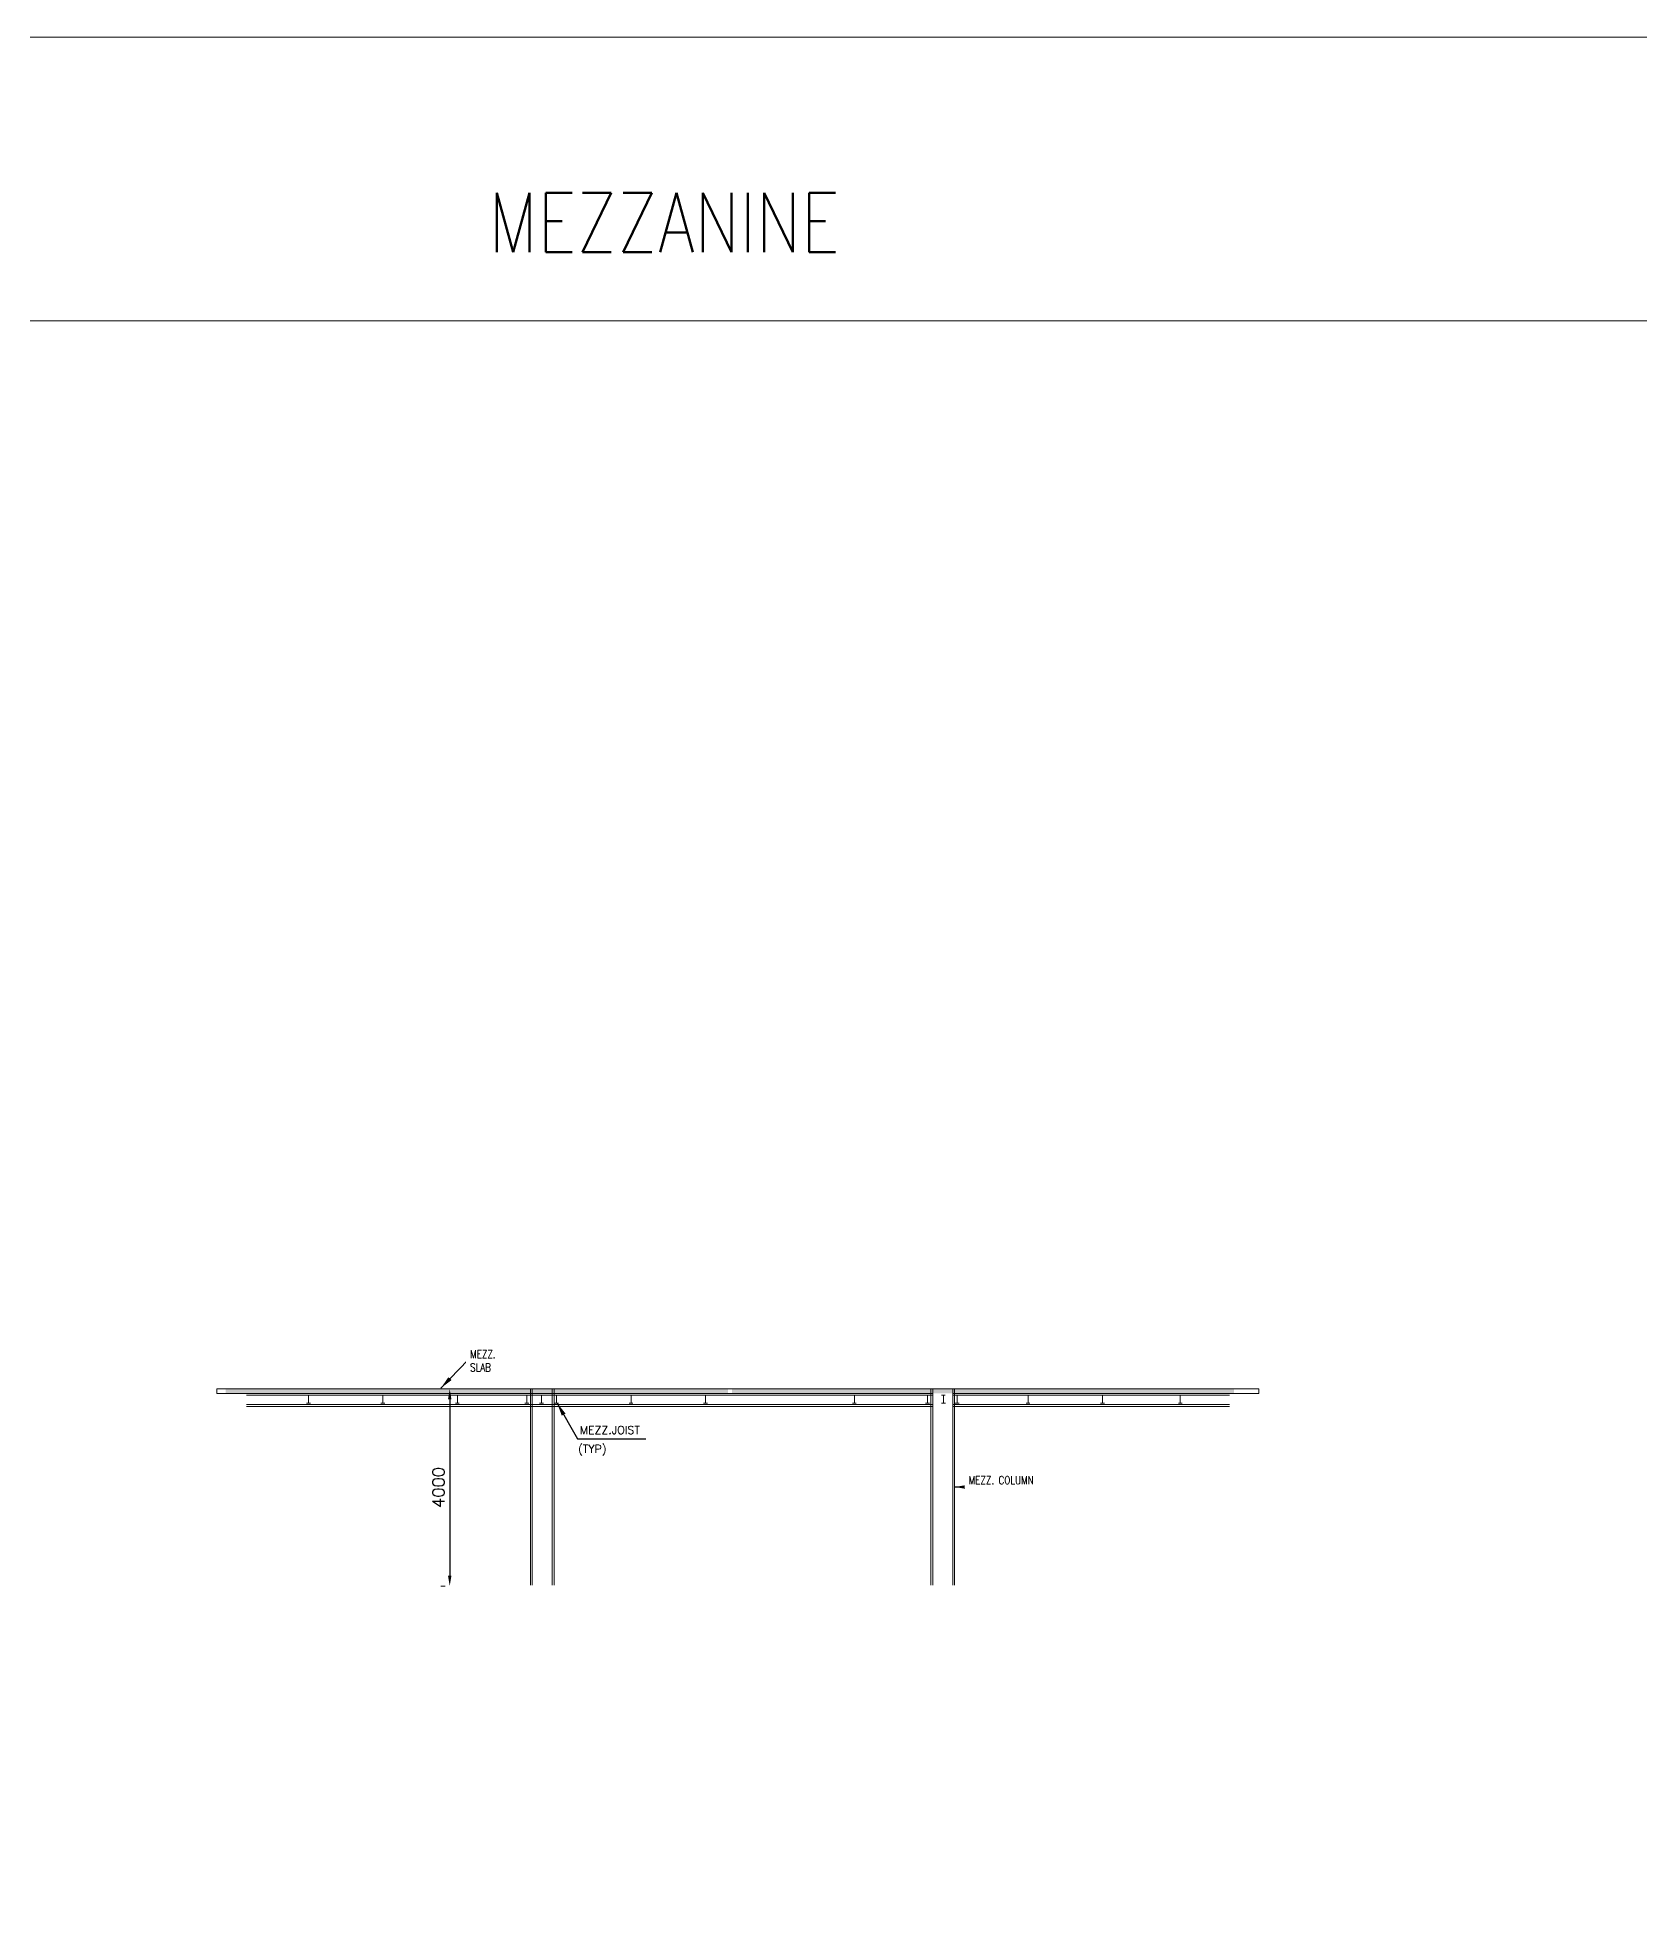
# Model space of a CAD drawing. Header units: millimetres. Extents: x 68421 to 1479662, y -51504 to 144751.
# Drawn here: x 361851 to 394148, y 107279 to 144751 of the extents above; entities that cross this region are included whole.
import ezdxf

# ---------------------------------------------------------------- set-up
doc = ezdxf.new("R2010")
doc.units = ezdxf.units.MM
doc.header["$LTSCALE"] = 0.35
doc.header["$MEASUREMENT"] = 0
doc.linetypes.add('CONTIN', pattern=[0, 0, 0])
doc.layers.get('0').update_dxf_attribs({"linetype": 'CONTIN'})
doc.layers.get('Defpoints').update_dxf_attribs({"linetype": 'CONTINUOUS'})
doc.styles.add('S', font='simplex.shx')
doc.styles.add('SIMPLEX', font='simplex.shx', dxfattribs={"width": 0.8})
doc.dimstyles.new('1-200', dxfattribs={"dimscale": 150, "dimtxt": 2, "dimasz": 1.75, "dimexe": 1.5, "dimexo": 0.75, "dimgap": 0.9, "dimtad": 1, "dimdec": 0, "dimzin": 0, "dimdsep": 46, "dimtxsty": 'S', "dimcen": 0.09, "dimclrd": 6, "dimclre": 6, "dimclrt": 7, "dimadec": 0, "dimazin": 0, "dimtfac": 1, "dimtdec": 0, "dimtmove": 0, "dimatfit": 3, "dimfxl": 1, "dimtolj": 1, "dimtzin": 0, "dimlwd": -1, "dimlwe": 13, "dimarcsym": 0})

# ---------------------------------------------------------------- blocks, each defined once
blk = doc.blocks.new('*D149')
at = {"color": 6, "lineweight": 13}
for p, q in [((370076, 117513), (369985, 117513)), ((370076, 113541), (369985, 113541))]:
    blk.add_line(p, q, dxfattribs=at)
at = {"color": 6}
blk.add_line((370165, 117303), (370165, 113751), dxfattribs=at)
at = {"color": 6, "linetype": 'Continuous', "lineweight": 5}
for points in [[(370200, 117303), (370130, 117303), (370165, 117513)], [(370130, 113751), (370200, 113751), (370165, 113541)]]:
    blk.add_solid(points, dxfattribs=at)
at = {"layer": 'Defpoints', "color": 0, "linetype": 'Continuous', "lineweight": 5}
for p in [(370166, 117513), (370165, 113541), (370166, 113541)]:
    blk.add_point(p, dxfattribs=at)
at = {"color": 7, "linetype": 'Continuous', "lineweight": 0, "insert": (369937, 115527), "char_height": 240, "attachment_point": 5, "rotation": 90, "style": 'S'}
blk.add_mtext('\\A1;{4000}', dxfattribs=at)

msp = doc.modelspace()

# ---------------------------------------------------------------- hatches: boundary and pattern name
at = {"linetype": 'Continuous', "lineweight": 0}
h = msp.add_hatch(dxfattribs=at)
h.set_pattern_fill('AR-CONC', color=5, scale=50, style=0)
h.set_pattern_definition([(50, (583338.7, -21771.14), (358.71875, -31.43417), [37.5, -412.5]), (355, (583338.7, -21771.14), (-69.49497, 375.98763), [30, -330]), (100.45, (583368.7, -21773.64), (289.2799, 344.68595), [32, -350.5]), (46.18, (583338.7, -21671.14), (533.56825, -83.0748), [56.25, -618.75]), (96.64, (583383.2, -21678.14), (467.2875, 487.3014), [48, -526]), (351.18, (583338.7, -21671.14), (467.2156, 487.1217), [45, -495]), (21, (583388.7, -21696.14), (298.5029, -201.40324), [37.5, -412.5]), (326, (583388.7, -21696.14), (121.50075, 362.538), [30, -330]), (71.45, (583413.7, -21713.14), (420.11695, 161.22345), [32, -350.5]), (37.5, (583338.71, -21771.14), (5.86961, 166.474616), [0, -326, 0, -335, 0, -331.5]), (7.5, (583338.7, -21771.14), (131.53477, 197.20586), [0, -191, 0, -318.5, 0, -126.25]), (327.5, (583227.21, -21771.14), (266.91122, -11.277436), [0, -125, 0, -390, 0, -517.5]), (317.5, (583177.2, -21771.14), (291.59308, 50.0525), [0, -162.5, 0, -259, 0, -367.5])])
h.paths.add_polyline_path([(375889.70056, 117513.00333), (385651.59927, 117513.00333), (385651.59927, 117423.15057), (375889.70054, 117423.15057)])
h.paths.add_polyline_path([(375413.50012, 117423.15057), (365651.59913, 117423.15057), (365651.59913, 117513.00333), (375413.50015, 117513.00333)])
h.paths.add_polyline_path([(375851.59975, 117513.00333), (375889.70056, 117513.00333), (375889.70054, 117423.15057), (375851.59972, 117423.15057)])
h.paths.add_polyline_path([(375451.59972, 117423.15057), (375413.50012, 117423.15057), (375413.50015, 117513.00333), (375451.59975, 117513.00333)])
h = msp.add_hatch(dxfattribs=at)
h.set_pattern_fill('AR-CONC', color=5, scale=50, style=0)
h.set_pattern_definition([(50, (583658.2, -21771.14), (358.71875, -31.43417), [37.5, -412.5]), (355, (583658.2, -21771.14), (-69.49497, 375.98763), [30, -330]), (100.45, (583688.2, -21773.64), (289.2799, 344.68595), [32, -350.5]), (46.18, (583658.2, -21671.14), (533.56825, -83.0748), [56.25, -618.75]), (96.64, (583702.7, -21678.14), (467.2875, 487.3014), [48, -526]), (351.18, (583658.2, -21671.14), (467.2156, 487.1217), [45, -495]), (21, (583708.2, -21696.14), (298.5029, -201.40324), [37.5, -412.5]), (326, (583708.2, -21696.14), (121.50075, 362.538), [30, -330]), (71.45, (583733.2, -21713.14), (420.11695, 161.22345), [32, -350.5]), (37.5, (583658.19, -21771.14), (5.86961, 166.474616), [0, -326, 0, -335, 0, -331.5]), (7.5, (583658.19, -21771.14), (131.53477, 197.20586), [0, -191, 0, -318.5, 0, -126.25]), (327.5, (583546.69, -21771.14), (266.91122, -11.277436), [0, -125, 0, -390, 0, -517.5]), (317.5, (583496.7, -21771.14), (291.59308, 50.0525), [0, -162.5, 0, -259, 0, -367.5])])
h.paths.add_polyline_path([(376209.18233, 117513.00322), (385971.08105, 117513.00322), (385971.08105, 117423.15046), (376209.18232, 117423.15046)])
h.paths.add_polyline_path([(375732.98189, 117423.15046), (365971.08091, 117423.15046), (365971.08091, 117513.00322), (375732.98193, 117513.00322)])
h.paths.add_polyline_path([(376171.08153, 117513.00322), (376209.18233, 117513.00322), (376209.18232, 117423.15046), (376171.08149, 117423.15046)])
h.paths.add_polyline_path([(375771.08149, 117423.15046), (375732.98189, 117423.15046), (375732.98193, 117513.00322), (375771.08153, 117513.00322)])

# ---------------------------------------------------------------- linework, layer by layer
for p, q in [((365997.87456, 117423.15046), (372990.56282, 117423.15046)), ((366070.5773, 117385.05048), (372990.5628, 117385.05048)), ((372318.73897, 117385.05048), (376818.73897, 117385.05048)), ((373390.56282, 117423.15046), (375732.98189, 117423.15046)), ((376205.94935, 117423.15046), (379147.93761, 117423.15046)), ((376209.18231, 117385.05048), (379863.06466, 117385.05048)), ((379547.9376, 117385.05048), (379901.16426, 117385.05048)), ((379547.93761, 117423.15046), (379901.16427, 117423.15046)), ((380301.16426, 117385.05048), (385875.90791, 117385.05048)), ((380301.16427, 117423.15046), (385875.90791, 117423.15046))]:
    msp.add_line(p, q, dxfattribs=at)
at = {"color": 1, "lineweight": 0, "extrusion": (0, 0, -1)}
for p, q in [((367279.21147, 117385.05048), (367358.26648, 117385.05048)), ((367318.73897, 117223.91371), (367318.73897, 117385.05048)), ((368779.21147, 117385.05048), (368858.26648, 117385.05048)), ((368818.73897, 117223.91371), (368818.73897, 117385.05048)), ((370279.21147, 117385.05048), (370358.26648, 117385.05048)), ((370318.73897, 117223.91371), (370318.73897, 117385.05048)), ((371680.33413, 117385.05048), (371759.38914, 117385.05048)), ((371719.86164, 117223.91371), (371719.86164, 117385.05048)), ((371975.45394, 117385.05048), (372054.50895, 117385.05048)), ((372014.98144, 117223.91371), (372014.98144, 117385.05048)), ((372279.21147, 117385.05048), (372358.26648, 117385.05048)), ((372318.73897, 117223.91371), (372318.73897, 117385.05048)), ((373779.21147, 117385.05048), (373858.26648, 117385.05048)), ((373818.73897, 117223.91371), (373818.73897, 117385.05048)), ((375279.21147, 117385.05048), (375358.26648, 117385.05048)), ((375318.73897, 117223.91371), (375318.73897, 117385.05048)), ((378279.21147, 117385.05048), (378358.26648, 117385.05048)), ((378318.73897, 117223.91371), (378318.73897, 117385.05048)), ((379754.50389, 117385.0507), (379832.5552, 117385.0507)), ((379794.03139, 117223.91392), (379794.03139, 117385.0507)), ((380073.98566, 117385.05059), (380152.03698, 117385.05059)), ((380113.51317, 117223.91381), (380113.51317, 117385.05059)), ((380351.47521, 117385.05048), (380430.53021, 117385.05048)), ((380391.00271, 117223.91371), (380391.00271, 117385.05048)), ((381779.21147, 117385.05048), (381858.26648, 117385.05048)), ((381818.73897, 117223.91371), (381818.73897, 117385.05048)), ((383279.21147, 117385.05048), (383358.26648, 117385.05048)), ((383318.73897, 117223.91371), (383318.73897, 117385.05048)), ((384848.49028, 117385.05048), (384927.54529, 117385.05048)), ((384888.01779, 117223.91371), (384888.01779, 117385.05048)), ((367279.21147, 117223.91371), (367358.26648, 117223.91371)), ((368779.21147, 117223.91371), (368858.26648, 117223.91371)), ((370279.21147, 117223.91371), (370358.26648, 117223.91371)), ((371680.33413, 117223.91371), (371759.38914, 117223.91371)), ((371975.45394, 117223.91371), (372054.50895, 117223.91371)), ((372279.21147, 117223.91371), (372358.26648, 117223.91371)), ((373779.21147, 117223.91371), (373858.26648, 117223.91371)), ((375279.21147, 117223.91371), (375358.26648, 117223.91371)), ((378279.21147, 117223.91371), (378358.26648, 117223.91371)), ((379754.50389, 117223.91392), (379833.55889, 117223.91392)), ((380073.98566, 117223.91381), (380153.04067, 117223.91381)), ((380351.47521, 117223.91371), (380430.53021, 117223.91371)), ((381779.21147, 117223.91371), (381858.26648, 117223.91371)), ((383279.21147, 117223.91371), (383358.26648, 117223.91371)), ((384848.49028, 117223.91371), (384927.54529, 117223.91371))]:
    msp.add_line(p, q, dxfattribs=at)
at = {"color": 7, "linetype": 'ByBlock', "lineweight": 0}
for p, q in [((371790.24154, 113560.50605), (371790.24309, 117513.00322)), ((372266.44274, 113560.50602), (372266.4435, 117513.00322))]:
    msp.add_line(p, q, dxfattribs=at)
at = {"color": 7, "lineweight": 0}
for p, q in [((371828.34114, 113560.50603), (371828.34269, 117513.00322)), ((372228.34114, 113560.50603), (372228.34269, 117513.00322)), ((379863.06316, 113560.50605), (379863.06471, 117513.00322)), ((379901.16276, 113560.50603), (379901.16431, 117513.00322)), ((380301.16276, 113560.50603), (380301.16431, 117513.00322)), ((380339.26436, 113560.50602), (380339.26511, 117513.00322))]:
    msp.add_line(p, q, dxfattribs=at)
at = {"lineweight": 0}
for p, q in [((366066.25441, 117157.64365), (372990.56271, 117157.64365)), ((366066.97867, 117195.74363), (372990.56273, 117195.74363)), ((372346.61936, 117195.74363), (376209.18227, 117195.74363)), ((372368.38381, 117157.64365), (376209.18227, 117157.64365)), ((376209.18227, 117195.74363), (379863.06458, 117195.74363)), ((376209.18227, 117157.64365), (379863.06457, 117157.64365)), ((379547.93751, 117157.64365), (379901.16417, 117157.64365)), ((379547.93752, 117195.74363), (379901.16418, 117195.74363)), ((380301.16417, 117157.64365), (385875.90791, 117157.64365)), ((380301.16418, 117195.74363), (385875.90791, 117195.74363))]:
    msp.add_line(p, q, dxfattribs=at)
at = {"color": 0, "lineweight": 0, "ltscale": 0.1}
msp.add_lwpolyline([(68421, 144750.54254), (501597.00467, 144750.54254), (501597.00467, 139033.74584), (68421, 139033.74584)], close=True, dxfattribs=at)
at = {"lineweight": 0}
for points in [[(375732.98193, 117513.00322), (365471.08091, 117513.00322), (365471.08091, 117423.15046), (374943.53473, 117423.15046)], [(373390.56282, 117423.15046), (376205.94935, 117423.15046)], [(380301.16427, 117423.15046), (386471.08105, 117423.15046), (386471.08105, 117513.00322), (375732.98193, 117513.00322)], [(376205.94935, 117423.15046), (379547.93761, 117423.15046)], [(379547.93761, 117423.15046), (379901.16427, 117423.15046)]]:
    msp.add_lwpolyline(points, dxfattribs=at)

# ---------------------------------------------------------------- texts
at = {"color": 7, "linetype": 'ByBlock', "lineweight": 0, "style": 'SIMPLEX', "width": 0.8}
msp.add_text('MEZZANINE', height=1200, dxfattribs=at).set_placement((370947.71544, 140416.87343))
at = {"color": 7, "linetype": 'ByBlock', "lineweight": 0, "style": 'SIMPLEX'}
for s, p in [('MEZZ.JOIST', (372786.61947, 116603.73766)), ('(TYP)', (372751.24505, 116222.14075))]:
    msp.add_text(s, height=161.28, dxfattribs=at).set_placement(p)

# ---------------------------------------------------------------- dimensions: what is measured, and where the dimension line sits
at = {"color": 7, "lineweight": 0}
dim = msp.add_linear_dim(base=(370165.38409, 113541.45607), p1=(370166.04585, 117513.00322), p2=(370166.04585, 113541.45607), angle=90, text='{4000}', dimstyle='1-200', override={"dimscale": 120}, dxfattribs=at)
dim.commit()
dim.dimension.update_dxf_attribs({"geometry": '*D149', "text_midpoint": (369937.38409, 115527.22964)})

# ---------------------------------------------------------------- leaders
at = {"linetype": 'Continuous', "lineweight": 0, "ltscale": 500}
for points in [[(369987.89794, 117531.33903), (370538.01313, 118101.93275), (371165.626, 118101.93275)], [(372330.52732, 117223.91371), (372740.06594, 116506.99186), (374116.28134, 116506.99186)]]:
    msp.add_leader(points, dimstyle='1-200', dxfattribs=at)
at = {"color": 7, "lineweight": 0}
msp.add_leader([(380339.26473, 115536.75462), (382130.19656, 115536.75462)], dimstyle='1-200', override={"dimscale": 120}, dxfattribs=at)

# ---------------------------------------------------------------- next in the draw order: texts
at = {"color": 7, "linetype": 'ByBlock', "lineweight": 0, "char_height": 161.28, "width": 11060.3608006, "attachment_point": 1, "style": 'SIMPLEX', "bg_fill": 2}
for s, insert in [('{\\A1;MEZZ.\\PSLAB}', (370575.19914, 118294.96489)), ('MEZZ. COLUMN', (380622.32593, 115754.924))]:
    msp.add_mtext(s, dxfattribs=dict(at, insert=insert))

# ---------------------------------------------------------------- next in the draw order: linework, layer by layer
at = {"color": 0, "lineweight": 0, "ltscale": 0.1}
msp.add_lwpolyline([(351912.11259, 144750.54254), (399538.8215, 144750.54254), (399538.8215, -32317), (351912.11259, -32317)], close=True, dxfattribs=at)

doc.saveas('drawing.dxf')
